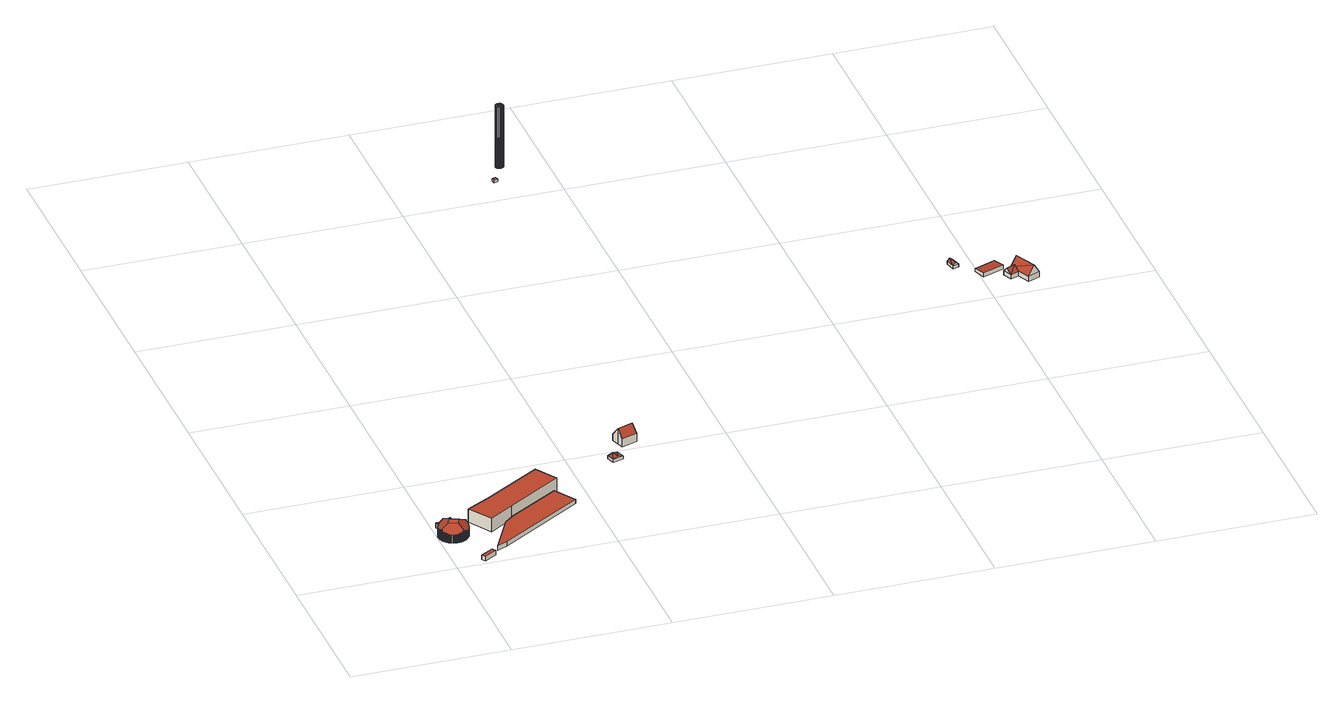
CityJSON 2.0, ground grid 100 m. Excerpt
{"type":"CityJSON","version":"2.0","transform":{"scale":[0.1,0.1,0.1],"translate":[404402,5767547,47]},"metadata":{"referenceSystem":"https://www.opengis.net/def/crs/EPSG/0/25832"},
"CityObjects":{
"building1":{"type":"Building","attributes":{"Gemeindeschluessel":"05515000","Geometrietyp2DReferenz":"3000","function":"51002_1215","roofType":"5000","measuredHeight":9.63},"geometry":[{"type":"Solid","lod":"2","boundaries":[[[[0,1,2,3]],[[4,5,1,0]],[[6,7,5,4]],[[8,9,7,6]],[[10,11,9,8]],[[12,13,11,10]],[[14,15,13,12]],[[16,17,15,14]],[[18,19,17,16]],[[20,21,19,18]],[[22,23,21,20]],[[24,25,23,22]],[[26,27,25,24]],[[28,29,27,26]],[[30,31,29,28]],[[32,33,31,30]],[[34,35,33,32]],[[36,37,35,34]],[[38,39,37,36]],[[40,41,39,38]],[[42,43,41,40]],[[44,45,43,42]],[[46,47,45,44]],[[48,49,47,46]],[[50,51,49,48]],[[52,53,51,50]],[[54,55,53,52]],[[56,57,55,54]],[[58,59,57,56]],[[60,61,59,58]],[[62,63,61,60]],[[64,65,63,62]],[[66,67,65,64]],[[68,69,67,66]],[[70,71,69,68]],[[72,73,71,70]],[[74,75,73,72]],[[76,77,75,74]],[[78,79,77,76]],[[80,81,79,78]],[[82,83,81,80]],[[84,85,83,82]],[[86,87,85,84]],[[88,89,87,86]],[[90,91,89,88]],[[92,93,91,90]],[[94,95,93,92]],[[96,97,95,94]],[[98,99,97,96]],[[100,101,99,98]],[[102,103,101,100]],[[104,105,103,102]],[[106,107,105,104]],[[108,109,107,106]],[[110,111,109,108]],[[112,113,111,110]],[[114,115,113,112]],[[116,117,115,114]],[[118,119,117,116]],[[120,121,119,118]],[[122,123,121,120]],[[124,125,123,122]],[[126,127,125,124]],[[128,129,127,126]],[[130,131,129,128]],[[132,133,131,130]],[[134,135,133,132]],[[136,137,135,134]],[[138,139,137,136]],[[140,141,139,138]],[[142,143,141,140]],[[144,145,143,142]],[[146,147,145,144]],[[148,149,147,146]],[[150,151,149,148]],[[152,153,151,150]],[[154,155,153,152]],[[156,157,155,154]],[[158,159,157,156]],[[160,161,159,158]],[[162,163,161,160]],[[164,165,163,162]],[[166,167,165,164]],[[168,169,167,166]],[[170,171,169,168]],[[172,173,171,170]],[[174,175,173,172]],[[176,177,175,174]],[[178,179,177,176]],[[180,181,179,178]],[[182,183,181,180]],[[184,185,183,182]],[[186,187,185,184]],[[188,189,187,186]],[[190,191,189,188]],[[192,193,191,190]],[[194,195,193,192]],[[196,197,195,194]],[[198,199,197,196]],[[200,201,199,198]],[[202,203,201,200]],[[204,205,203,202]],[[206,207,205,204]],[[208,209,207,206]],[[210,211,209,208]],[[212,213,211,210]],[[214,215,213,212]],[[216,217,215,214]],[[218,219,217,216]],[[220,221,219,218]],[[222,223,221,220]],[[224,225,223,222]],[[226,227,225,224]],[[3,2,227,226]],[[102,100,98,96,94,92,90,88,86,228,229,230,231,138,136,134,132,130,128,126,124,122,120,118,116,114,112,110,108,106,104]],[[140,231,230,232,233,196,194,192,190,188,186,184,182,180,178,176,174,172,170,168,166,164,162,160,158,156,154,152,150,148,146,144,142]],[[198,233,232,234,235,26,24,22,20,18,16,14,12,10,8,6,4,0,3,226,224,222,220,218,216,214,212,210,208,206,204,202,200]],[[84,82,80,78,76,74,72,70,68,66,64,62,60,58,56,54,52,50,48,46,44,42,40,38,36,34,32,30,28,235,234,229,228]],[[229,234,232,230]],[[196,233,198]],[[26,235,28]],[[84,228,86]],[[138,231,140]],[[1,5,7,9,11,13,15,17,19,21,23,25,27,29,31,33,35,37,39,41,43,45,47,49,51,53,55,57,59,61,63,65,67,69,71,73,75,77,79,81,83,85,87,89,91,93,95,97,99,101,103,105,107,109,111,113,115,117,119,121,123,125,127,129,131,133,135,137,139,141,143,145,147,149,151,153,155,157,159,161,163,165,167,169,171,173,175,177,179,181,183,185,187,189,191,193,195,197,199,201,203,205,207,209,211,213,215,217,219,221,223,225,227,2]]]],"semantics":{"surfaces":[{"type":"WallSurface"},{"type":"RoofSurface"},{"type":"GroundSurface"}],"values":[[0,0,0,0,0,0,0,0,0,0,0,0,0,0,0,0,0,0,0,0,0,0,0,0,0,0,0,0,0,0,0,0,0,0,0,0,0,0,0,0,0,0,0,0,0,0,0,0,0,0,0,0,0,0,0,0,0,0,0,0,0,0,0,0,0,0,0,0,0,0,0,0,0,0,0,0,0,0,0,0,0,0,0,0,0,0,0,0,0,0,0,0,0,0,0,0,0,0,0,0,0,0,0,0,0,0,0,0,0,0,0,0,0,0,1,1,1,1,1,0,0,0,0,2]]}}]},
"building2":{"type":"Building","attributes":{"Gemeindeschluessel":"05515000","Geometrietyp2DReferenz":"3000","function":"31001_2500","roofType":"1000","measuredHeight":2.98},"geometry":[{"type":"Solid","lod":"2","boundaries":[[[[236,237,238,239]],[[240,241,237,236]],[[242,243,241,240]],[[239,238,243,242]],[[240,236,239,242]],[[237,241,243,238]]]],"semantics":{"surfaces":[{"type":"WallSurface"},{"type":"RoofSurface"},{"type":"GroundSurface"}],"values":[[0,0,0,0,1,2]]}}]},
"building3":{"type":"Building","attributes":{"Gemeindeschluessel":"05515000","Geometrietyp2DReferenz":"3000","function":"31001_2500","roofType":"1000","measuredHeight":2.96},"geometry":[{"type":"Solid","lod":"2","boundaries":[[[[244,245,246,247]],[[248,249,245,244]],[[250,251,249,248]],[[252,253,251,250]],[[254,255,253,252]],[[256,257,255,254]],[[258,259,257,256]],[[260,261,259,258]],[[262,263,261,260]],[[264,265,263,262]],[[266,267,265,264]],[[268,269,267,266]],[[270,271,269,268]],[[272,273,271,270]],[[274,275,273,272]],[[276,277,275,274]],[[278,279,277,276]],[[280,281,279,278]],[[282,283,281,280]],[[284,285,283,282]],[[286,287,285,284]],[[288,289,287,286]],[[290,291,289,288]],[[292,61,291,290]],[[293,294,61,292]],[[295,296,294,293]],[[297,298,296,295]],[[299,300,298,297]],[[301,302,300,299]],[[303,304,302,301]],[[305,306,304,303]],[[307,47,306,305]],[[308,309,47,307]],[[310,311,309,308]],[[312,313,311,310]],[[314,315,313,312]],[[316,317,315,314]],[[318,319,317,316]],[[320,321,319,318]],[[322,323,321,320]],[[324,325,323,322]],[[326,27,325,324]],[[327,25,27,326]],[[328,329,25,327]],[[330,331,329,328]],[[332,333,331,330]],[[334,335,333,332]],[[247,246,335,334]],[[332,330,328,327,326,324,322,320,318,316,314,312,310,308,307,305,303,301,299,297,295,293,292,290,288,286,284,282,280,278,276,274,272,270,268,266,264,262,260,258,256,254,252,250,248,244,247,334]],[[245,249,251,253,255,257,259,261,263,265,267,269,271,273,275,277,279,281,283,285,287,289,291,61,294,296,298,300,302,304,306,47,309,311,313,315,317,319,321,323,325,27,25,329,331,333,335,246]]]],"semantics":{"surfaces":[{"type":"WallSurface"},{"type":"RoofSurface"},{"type":"GroundSurface"}],"values":[[0,0,0,0,0,0,0,0,0,0,0,0,0,0,0,0,0,0,0,0,0,0,0,0,0,0,0,0,0,0,0,0,0,0,0,0,0,0,0,0,0,0,0,0,0,0,0,0,1,2]]}}]},
"building4":{"type":"Building","attributes":{"Gemeindeschluessel":"05515000","Geometrietyp2DReferenz":"3000","function":"51002_1215","roofType":"1000","measuredHeight":2.87},"geometry":[{"type":"Solid","lod":"2","boundaries":[[[[336,337,338,339]],[[340,341,337,336]],[[342,343,341,340]],[[344,345,343,342]],[[346,347,345,344]],[[339,338,347,346]],[[344,342,340,336,339,346]],[[337,341,343,345,347,338]]]],"semantics":{"surfaces":[{"type":"WallSurface"},{"type":"RoofSurface"},{"type":"GroundSurface"}],"values":[[0,0,0,0,0,0,1,2]]}}]},
"building5":{"type":"Building","attributes":{"Gemeindeschluessel":"05515000","Geometrietyp2DReferenz":"3000","function":"51002_1215","roofType":"1000","measuredHeight":9},"geometry":[{"type":"Solid","lod":"2","boundaries":[[[[348,349,350,351]],[[352,353,349,348]],[[354,355,353,352]],[[356,357,355,354]],[[358,359,357,356]],[[351,350,359,358]],[[356,354,352,348,351,358]],[[349,353,355,357,359,350]]]],"semantics":{"surfaces":[{"type":"WallSurface"},{"type":"RoofSurface"},{"type":"GroundSurface"}],"values":[[0,0,0,0,0,0,1,2]]}}]},
"building6":{"type":"Building","attributes":{"Gemeindeschluessel":"05515000","Geometrietyp2DReferenz":"3000","function":"31001_2460","roofType":"3100","measuredHeight":2.74},"geometry":[{"type":"Solid","lod":"2","boundaries":[[[[360,361,362,363]],[[364,365,361,360]],[[366,367,365,364]],[[363,362,367,366]],[[360,368,364]],[[366,369,363]],[[363,369,368]],[[368,360,363]],[[369,366,364]],[[364,368,369]],[[361,365,367,362]]]],"semantics":{"surfaces":[{"type":"WallSurface"},{"type":"RoofSurface"},{"type":"GroundSurface"}],"values":[[0,0,0,0,0,0,1,1,1,1,2]]}}]},
"building7":{"type":"Building","attributes":{"Gemeindeschluessel":"05515000","Geometrietyp2DReferenz":"3000","function":"31001_1000","roofType":"3100","measuredHeight":10.51},"address":[{"country":"Germany","locality":"Münster","thoroughfareNumber":"39","thoroughfareName":"Sprakelweg"}],"geometry":[{"type":"Solid","lod":"2","boundaries":[[[[370,371,372,373]],[[374,375,371,370]],[[376,377,375,374]],[[378,379,377,376]],[[380,381,379,378]],[[382,383,381,380]],[[384,385,383,382]],[[373,372,385,384]],[[378,376,374,380]],[[370,373,384,382,380,374]],[[371,375,377,379,381,383,385,372]]]],"semantics":{"surfaces":[{"type":"WallSurface"},{"type":"RoofSurface"},{"type":"GroundSurface"}],"values":[[0,0,0,0,0,0,0,0,1,1,2]]}}]},
"building8":{"type":"Building","attributes":{"Gemeindeschluessel":"05515000","Geometrietyp2DReferenz":"3000","function":"31001_2500","roofType":"1000","measuredHeight":1.71},"address":[{"country":"Germany","locality":"Münster","thoroughfareNumber":"47a","thoroughfareName":"Sprakelweg"}],"geometry":[{"type":"Solid","lod":"2","boundaries":[[[[386,387,388,389]],[[390,391,387,386]],[[392,393,391,390]],[[389,388,393,392]],[[390,386,389,392]],[[387,391,393,388]]]],"semantics":{"surfaces":[{"type":"WallSurface"},{"type":"RoofSurface"},{"type":"GroundSurface"}],"values":[[0,0,0,0,1,2]]}}]},
"building9":{"type":"Building","attributes":{"Geometrietyp2DReferenz":"1000","Gemeindeschluessel":"05515000","function":"51002_1220","roofType":"9999","measuredHeight":41.67},"geometry":[{"type":"Solid","lod":"2","boundaries":[[[[394,395,396]],[[395,397,396]],[[398,399,394]],[[399,395,394]],[[400,401,398]],[[401,399,398]],[[402,403,400]],[[403,401,400]],[[404,405,402]],[[405,403,402]],[[406,407,404]],[[407,405,404]],[[408,409,406]],[[409,407,406]],[[410,411,408]],[[411,409,408]],[[412,413,410]],[[413,411,410]],[[414,415,412]],[[415,413,412]],[[416,417,414]],[[417,415,414]],[[418,419,416]],[[419,417,416]],[[420,421,418]],[[421,419,418]],[[422,423,420]],[[423,421,420]],[[424,425,422]],[[425,423,422]],[[426,427,424]],[[427,425,424]],[[428,429,426]],[[429,427,426]],[[430,431,428]],[[431,429,428]],[[432,433,430]],[[433,431,430]],[[396,397,432]],[[397,433,432]],[[397,395,433]],[[395,399,433]],[[399,401,433]],[[401,403,433]],[[403,405,433]],[[405,407,433]],[[407,409,433]],[[409,411,433]],[[411,413,433]],[[413,415,433]],[[415,417,433]],[[417,419,433]],[[419,421,433]],[[421,423,433]],[[423,425,433]],[[425,427,433]],[[427,429,433]],[[429,431,433]],[[394,396,398]],[[396,432,398]],[[432,430,398]],[[430,428,398]],[[428,426,398]],[[426,424,398]],[[424,422,398]],[[422,420,398]],[[420,418,398]],[[418,416,398]],[[416,414,398]],[[414,412,398]],[[412,410,398]],[[410,408,398]],[[408,406,398]],[[406,404,398]],[[404,402,398]],[[402,400,398]]]],"semantics":{"surfaces":[{"type":"WallSurface"},{"type":"GroundSurface"},{"type":"RoofSurface"}],"values":[[0,0,0,0,0,0,0,0,0,0,0,0,0,0,0,0,0,0,0,0,0,0,0,0,0,0,0,0,0,0,0,0,0,0,0,0,0,0,0,0,1,1,1,1,1,1,1,1,1,1,1,1,1,1,1,1,1,1,2,2,2,2,2,2,2,2,2,2,2,2,2,2,2,2,2,2]]}}]},
"building10":{"type":"Building","attributes":{"Gemeindeschluessel":"05515000","Geometrietyp2DReferenz":"3000","function":"31001_2700","roofType":"3100","measuredHeight":3.65},"geometry":[{"type":"Solid","lod":"2","boundaries":[[[[434,435,436,437]],[[438,439,435,434]],[[440,441,439,438]],[[437,436,441,440]],[[434,442,438]],[[440,443,437]],[[442,434,437]],[[437,443,442]],[[438,442,443]],[[443,440,438]],[[435,439,441,436]]]],"semantics":{"surfaces":[{"type":"WallSurface"},{"type":"RoofSurface"},{"type":"GroundSurface"}],"values":[[0,0,0,0,0,0,1,1,1,1,2]]}}]},
"building11":{"type":"Building","attributes":{"Gemeindeschluessel":"05515000","Geometrietyp2DReferenz":"3000","function":"31001_2700","roofType":"2100","measuredHeight":2.64},"geometry":[{"type":"Solid","lod":"2","boundaries":[[[[444,445,446,447]],[[448,449,445,444]],[[450,451,449,448]],[[447,446,451,450]],[[448,444,447,450]],[[445,449,451,446]]]],"semantics":{"surfaces":[{"type":"WallSurface"},{"type":"RoofSurface"},{"type":"GroundSurface"}],"values":[[0,0,0,0,1,2]]}}]},
"building12":{"type":"Building","attributes":{"Gemeindeschluessel":"05515000","Geometrietyp2DReferenz":"3000","function":"31001_1000"},"address":[{"country":"Germany","locality":"Münster","thoroughfareNumber":"47","thoroughfareName":"Sprakelweg"}],"children":["building12-1","building12-2"]},
"building12-1":{"type":"BuildingPart","attributes":{"roofType":"3100","measuredHeight":9.44},"parents":["building12"],"geometry":[{"type":"Solid","lod":"2","boundaries":[[[[452,453,454,455]],[[456,457,453,452]],[[458,459,455]],[[452,460,456]],[[460,459,458]],[[458,461,462,456,460]],[[452,455,459]],[[459,460,452]],[[463,464,454,453,457]],[[455,454,464,465,458]],[[457,456,462,466,463]],[[461,458,465]],[[464,463,466,465]],[[466,462,461,465]]]],"semantics":{"surfaces":[{"type":"WallSurface"},{"type":"RoofSurface"},{"type":"GroundSurface"},{"type":"ClosureSurface"}],"values":[[0,0,0,0,1,1,1,1,2,0,0,0,3,3]]}}]},
"building12-2":{"type":"BuildingPart","attributes":{"roofType":"3100","measuredHeight":6.3},"parents":["building12"],"geometry":[{"type":"Solid","lod":"2","boundaries":[[[[467,468,463,466]],[[469,470,468,467]],[[465,464,470,469]],[[467,471,469]],[[467,466,462,472]],[[472,471,467]],[[471,472,461,465]],[[465,469,471]],[[468,470,464,463]],[[464,465,466,463]],[[462,461,472]],[[462,466,465,461]]]],"semantics":{"surfaces":[{"type":"WallSurface"},{"type":"RoofSurface"},{"type":"GroundSurface"},{"type":"ClosureSurface"}],"values":[[0,0,0,0,1,1,1,1,2,3,0,3]]}}]}
},
"vertices":[
[11,396,74],[11,396,19],[8,390,19],[8,390,74],[14,402,75],[14,402,19],[17,407,75],[17,407,19],[21,413,76],[21,413,19],[24,417,77],[24,417,19],[28,422,79],[28,422,19],[32,426,80],[32,426,19],[37,429,82],[37,429,19],[41,432,84],[41,432,19],[45,435,85],[45,435,19],[49,437,87],[49,437,19],[53,440,89],[53,440,19],[57,442,91],[57,442,19],[61,443,90],[61,443,19],[65,445,88],[65,445,19],[69,446,86],[69,446,19],[73,447,85],[73,447,19],[77,448,83],[77,448,19],[81,448,82],[81,448,19],[85,449,80],[85,449,19],[90,449,79],[90,449,19],[95,449,78],[95,449,19],[100,449,77],[100,449,19],[105,449,76],[105,449,19],[110,448,75],[110,448,19],[116,447,74],[116,447,19],[122,446,73],[122,446,19],[127,444,73],[127,444,19],[133,441,73],[133,441,19],[139,438,73],[139,438,19],[145,435,74],[145,435,19],[150,431,74],[150,431,19],[152,430,75],[152,430,19],[157,426,76],[157,426,19],[161,422,77],[161,422,19],[164,418,78],[164,418,19],[168,414,80],[168,414,19],[171,410,81],[171,410,19],[173,406,83],[173,406,19],[176,402,85],[176,402,19],[178,398,86],[178,398,19],[180,394,88],[180,394,19],[181,390,89],[181,390,19],[183,387,88],[183,387,19],[184,383,86],[184,383,19],[185,379,84],[185,379,19],[186,375,82],[186,375,19],[187,370,81],[187,370,19],[187,366,79],[187,366,19],[188,361,78],[188,361,19],[188,356,76],[188,356,19],[188,351,75],[188,351,19],[187,345,74],[187,345,19],[186,340,73],[186,340,19],[185,334,72],[185,334,19],[184,331,72],[184,331,19],[182,325,71],[182,325,19],[179,318,71],[179,318,19],[176,312,72],[176,312,19],[173,306,72],[173,306,19],[169,301,73],[169,301,19],[165,296,75],[165,296,19],[161,292,76],[161,292,19],[157,288,78],[157,288,19],[153,284,80],[153,284,19],[148,281,82],[148,281,19],[144,278,84],[144,278,19],[140,275,86],[140,275,19],[135,273,88],[135,273,19],[131,271,89],[131,271,19],[127,269,87],[127,269,19],[123,268,86],[123,268,19],[119,267,84],[119,267,19],[115,266,83],[115,266,19],[111,265,81],[111,265,19],[107,264,80],[107,264,19],[103,264,79],[103,264,19],[99,264,78],[99,264,19],[94,264,76],[94,264,19],[89,264,75],[89,264,19],[84,264,75],[84,264,19],[79,265,74],[79,265,19],[74,266,73],[74,266,19],[68,267,73],[68,267,19],[63,269,73],[63,269,19],[57,272,73],[57,272,19],[51,274,73],[51,274,19],[46,277,74],[46,277,19],[40,281,75],[40,281,19],[35,285,76],[35,285,19],[30,290,78],[30,290,19],[25,295,80],[25,295,19],[23,298,81],[23,298,19],[19,302,82],[19,302,19],[16,307,84],[16,307,19],[14,311,86],[14,311,19],[11,315,89],[11,315,19],[9,320,91],[9,320,19],[8,324,90],[8,324,19],[6,328,88],[6,328,19],[5,333,86],[5,333,19],[4,337,85],[4,337,19],[3,340,84],[3,340,19],[3,344,82],[3,344,19],[2,348,81],[2,348,19],[2,353,80],[2,353,19],[2,357,79],[2,357,19],[2,362,78],[2,362,19],[2,367,77],[2,367,19],[3,372,76],[3,372,19],[4,377,75],[4,377,19],[5,382,75],[5,382,19],[7,387,74],[7,387,19],[181,391,90],[133,368,115],[114,321,115],[132,272,90],[56,342,114],[9,321,91],[77,394,114],[58,442,91],
[177,8,51],[177,8,21],[257,57,21],[257,57,51],[161,33,51],[161,33,21],[242,82,51],[242,82,21],
[26,478,49],[26,478,19],[24,478,19],[24,478,49],[32,477,49],[32,477,19],[38,477,49],[38,477,19],[44,477,49],[44,477,19],[50,477,49],[50,477,19],[55,477,49],[55,477,19],[60,478,49],[60,478,19],[65,478,49],[65,478,19],[70,479,49],[70,479,19],[74,481,49],[74,481,19],[78,482,49],[78,482,19],[82,483,49],[82,483,19],[87,485,49],[87,485,19],[91,487,49],[91,487,19],[96,489,49],[96,489,19],[100,491,49],[100,491,19],[105,494,49],[105,494,19],[109,497,49],[109,497,19],[114,500,49],[114,500,19],[119,504,49],[119,504,19],[123,508,49],[123,508,19],[125,509,49],[125,509,19],[142,437,49],[142,437,19],[139,438,49],[134,441,49],[134,441,19],[129,443,49],[129,443,19],[124,445,49],[124,445,19],[119,446,49],[119,446,19],[114,448,49],[114,448,19],[109,448,49],[109,448,19],[104,449,49],[104,449,19],[100,449,49],[96,450,49],[96,450,19],[92,450,49],[92,450,19],[88,449,49],[88,449,19],[84,449,49],[84,449,19],[80,448,49],[80,448,19],[75,448,49],[75,448,19],[71,447,49],[71,447,19],[67,445,49],[67,445,19],[62,444,49],[62,444,19],[57,442,49],[53,440,49],[48,437,49],[48,437,19],[43,434,49],[43,434,19],[38,431,49],[38,431,19],[36,429,49],[36,429,19],
[804,609,52],[804,609,23],[484,408,23],[484,408,52],[890,471,52],[890,471,23],[352,133,52],[352,133,23],[282,100,52],[282,100,23],[417,354,52],[417,354,23],
[745,782,113],[745,782,23],[380,553,23],[380,553,113],[832,644,113],[832,644,23],[476,420,113],[476,420,23],[317,316,113],[317,316,23],[224,467,113],[224,467,23],
[1247,937,27],[1247,937,7],[1263,883,7],[1263,883,27],[1314,960,27],[1314,960,7],[1331,906,27],[1331,906,7],[1280,949,34],[1297,894,34],
[1441,1148,63],[1441,1148,11],[1384,1128,11],[1384,1128,63],[1455,1108,116],[1455,1108,11],[1469,1067,63],[1469,1067,11],[1369,1033,63],[1369,1033,11],[1355,1073,116],[1355,1073,11],[1339,1119,56],[1339,1119,11],[1381,1134,56],[1381,1134,11],
[1633,4197,27],[1633,4197,10],[1656,4203,10],[1656,4203,27],[1626,4221,27],[1626,4221,10],[1649,4227,27],[1649,4227,10],
[1734,4354,443],[1734,4354,26],[1729,4360,443],[1729,4360,26],[1736,4347,443],[1736,4347,26],[1736,4339,443],[1736,4339,26],[1734,4331,443],[1734,4331,26],[1729,4325,443],[1729,4325,26],[1723,4320,443],[1723,4320,26],[1715,4318,443],[1715,4318,26],[1708,4318,443],[1708,4318,26],[1700,4320,443],[1700,4320,26],[1694,4325,443],[1694,4325,26],[1689,4331,443],[1689,4331,26],[1687,4339,443],[1687,4339,26],[1687,4347,443],[1687,4347,26],[1689,4354,443],[1689,4354,26],[1694,4360,443],[1694,4360,26],[1700,4365,443],[1700,4365,26],[1708,4367,443],[1708,4367,26],[1715,4367,443],[1715,4367,26],[1723,4365,443],[1723,4365,26],
[3910,2395,32],[3910,2395,11],[3895,2460,11],[3895,2460,32],[3874,2387,32],[3874,2387,11],[3859,2452,32],[3859,2452,11],[3892,2391,47],[3877,2456,47],
[4154,2292,39],[4154,2292,12],[4122,2368,12],[4122,2368,33],[4014,2237,39],[4014,2237,12],[3985,2313,33],[3985,2313,12],
[4325,2135,48],[4325,2135,13],[4262,2279,13],[4262,2279,48],[4249,2102,48],[4249,2102,13],[4184,2245,48],[4223,2262,108],[4287,2119,108],[4186,2239,48],[4209,2190,48],[4212,2184,13],[4184,2245,13],[4184,2245,42],[4212,2184,42],
[4158,2161,42],[4158,2161,13],[4133,2222,42],[4133,2222,13],[4146,2192,76],[4198,2214,76]
]}
